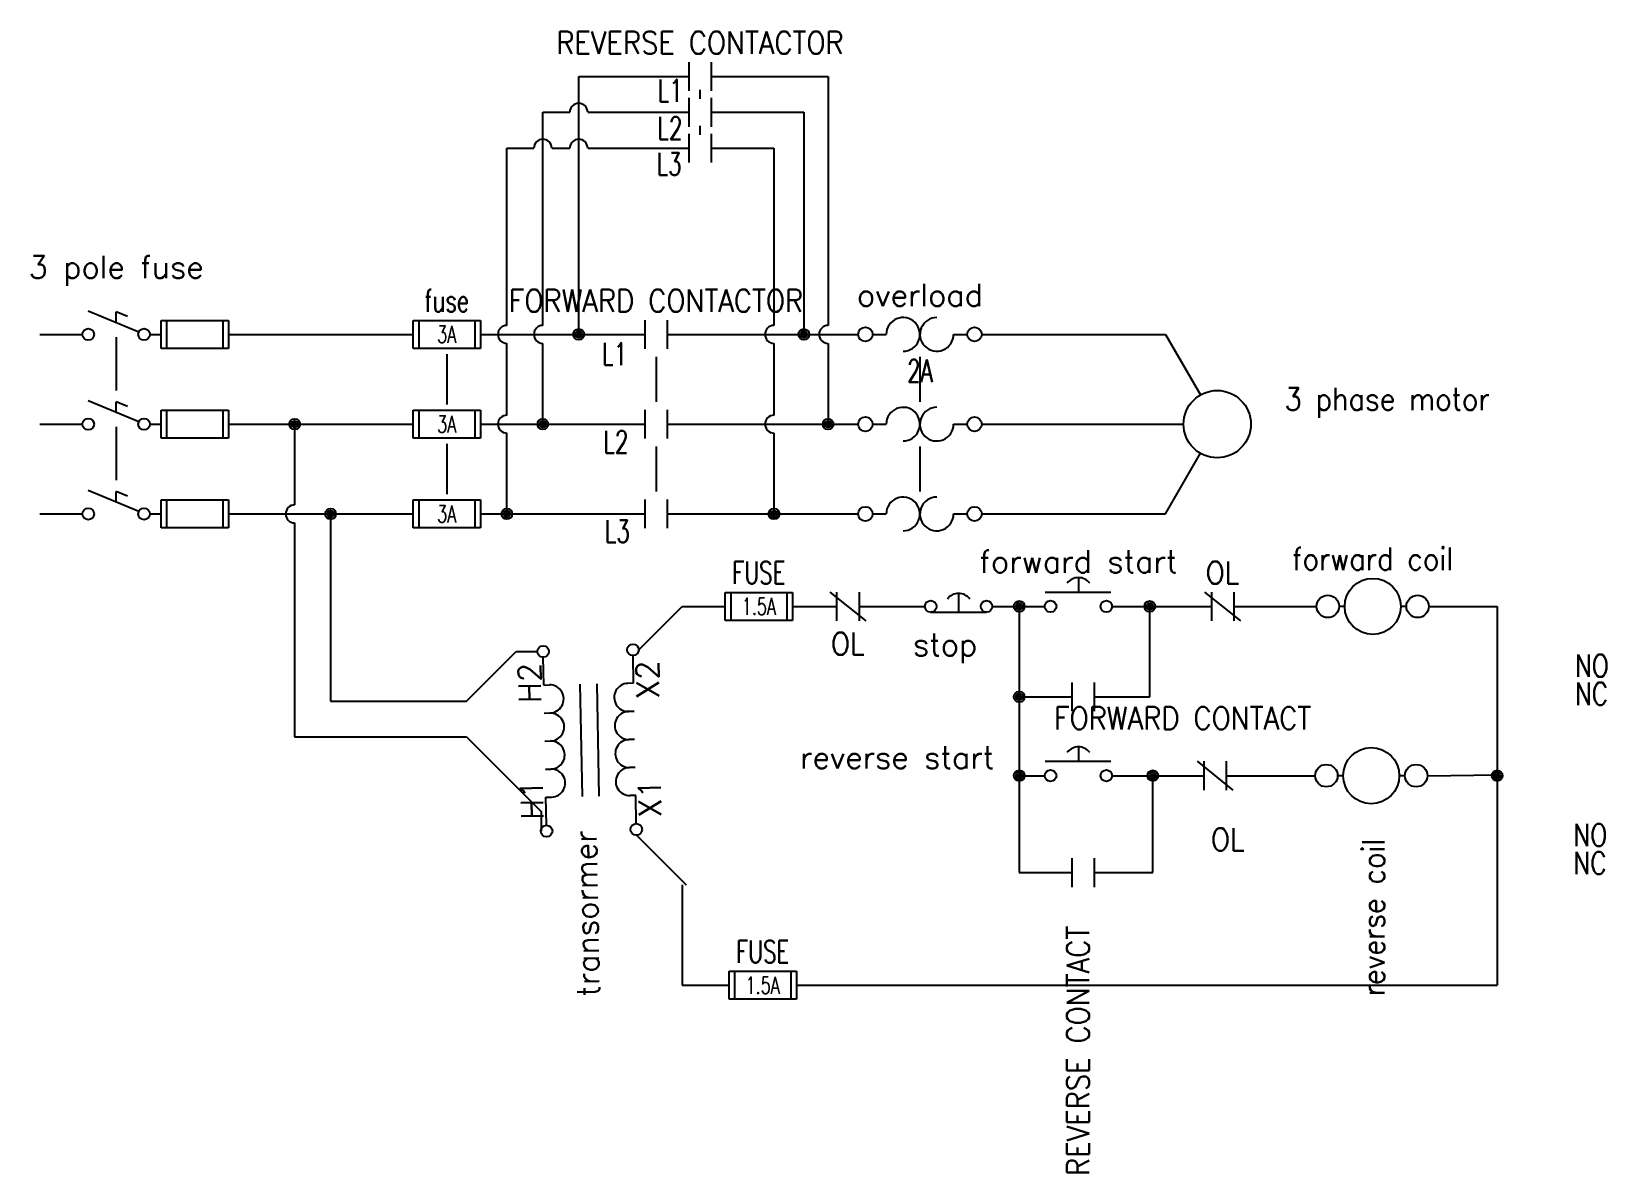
# Model space of a CAD drawing. Header units: inches. Extents: x 12.45 to 21.22, y 7.83 to 14.19.
import ezdxf
from ezdxf.enums import TextEntityAlignment as Align

# ---------------------------------------------------------------- set-up
doc = ezdxf.new("R2010")
doc.units = ezdxf.units.IN
doc.header["$MEASUREMENT"] = 0
for name, color, linetype in [('DESCCHILD', 20, 'Continuous'), ('LINK', 9, 'Continuous'), ('MISC', 7, 'Continuous'), ('SYMS', 7, 'Continuous'), ('TAGS', 150, 'Continuous'), ('TERMS', 123, 'Continuous'), ('WIRES', 7, 'Continuous')]:
    doc.layers.add(name, color=color, linetype=linetype)
doc.styles.add('WD', font='romans.shx')

# ---------------------------------------------------------------- blocks, each defined once
blk = doc.blocks.new('HMO13')
blk.add_circle((0, 0), 0.1875)
at = {"style": 'WD'}
for tag, p, width in [('INST', (0.3805, 0.4032), 0.7), ('LOC', (0.3805, 0.2336), 0.7), ('TAG1', (0.375, 0.0774), 0.9), ('DESC1', (0.376, -0.0789), 0.9), ('DESC2', (0.376, -0.2351), 0.9), ('DESC3', (0.376, -0.3914), 0.9), ('RATING3', (0.375, -0.5476), 0.8), ('RATING4', (0.375, -0.7039), 0.8), ('WDTAGALT', (0.375, -0.875), 0.7)]:
    blk.add_attdef(tag, p, '', height=0.125, dxfattribs=dict(at, width=width))
at = {"style": 'WD', "flags": 9}
blk.add_attdef('FAMILY', text='', height=0.01, dxfattribs=at).set_placement((-0.0053, 0.1698), align=Align.CENTER)
at = {"style": 'WD', "width": 0.8}
blk.add_attdef('RATING1', text='', height=0.1, dxfattribs=at).set_placement((0, 0), align=Align.CENTER)
at = {"style": 'WD', "flags": 1}
for tag, p in [('X0TERM01', (-0.0938, 0.1624)), ('X4TERM02', (-0.1875, 0)), ('X0TERM03', (-0.0938, -0.1624)), ('X0TERM04', (0.1326, -0.1326))]:
    blk.add_attdef(tag, p, '', height=0.0125, dxfattribs=at)
at = {"linetype": 'Continuous', "style": 'WD', "flags": 9}
blk.add_attdef('ASSYCODE', text='', height=0.01, dxfattribs=at).set_placement((0, 0.125), align=Align.CENTER)
at = {"linetype": 'Continuous', "style": 'WD', "flags": 1}
for tag, p in [('MFG', (0, 0.1404)), ('CAT', (0, 0.1593))]:
    blk.add_attdef(tag, text='', height=0.01, dxfattribs=at).set_placement(p, align=Align.MIDDLE)
at = {"style": 'WD', "width": 0.8}
blk.add_attdef('RATING2', text='', height=0.1, dxfattribs=at).set_placement((0, -0.0312), align=Align.TOP_CENTER)
blk = doc.blocks.new('HDS11F')
for p, q in [((0.1257, 0.0127), (-0.1559, 0.1301)), ((0, 0.0651), (0, 0.125)), ((0.0625, 0.099), (0, 0.125)), ((0.1875, 0), (0.25, 0)), ((0.25, -0.0781), (0.25, 0.0781)), ((0.25, 0.0781), (0.625, 0.0781)), ((0.2812, 0.0781), (0.2812, -0.0781)), ((0.5938, 0.0781), (0.5938, -0.0781)), ((0.625, 0.0781), (0.625, -0.0781)), ((0.625, -0.0781), (0.25, -0.0781))]:
    blk.add_line(p, q)
for centre in [(-0.1553, 0), (0.1553, 0)]:
    blk.add_circle(centre, 0.0322)
at = {"style": 'WD', "width": 0.7}
for tag, p in [('INST', (0, 0.625)), ('LOC', (0, 0.4688)), ('RATING1', (0, 0.1562)), ('XREF', (0, -0.2363)), ('DESC1', (0, -0.4055)), ('DESC2', (0, -0.5617))]:
    blk.add_attdef(tag, text='', height=0.125, dxfattribs=at).set_placement(p, align=Align.CENTER)
at = {"style": 'WD'}
blk.add_attdef('TAG1', text='', height=0.125, dxfattribs=at).set_placement((0, 0.3125), align=Align.CENTER)
for tag, p in [('X2LINK', (0, 0.1562)), ('X8LINK', (0, -0.0156))]:
    blk.add_attdef(tag, p, '', height=0.01, dxfattribs=at)
for tag, p, height, flags in [('FAMILY', (0.2062, 0.1306), 0.01, 9), ('X4TERM01', (-0.1875, 0), 0.0125, 1), ('CONTACT', (0.2062, 0.0442), 0.01, 9), ('X1TERM02', (0.625, 0), 0.0125, 1)]:
    blk.add_attdef(tag, p, '', height=height, dxfattribs=dict(at, flags=flags))
at = {"linetype": 'Continuous', "style": 'WD', "flags": 9}
for tag, p in [('MFG', (0.2278, 0.0887)), ('CAT', (0.2297, 0.1082)), ('ASSYCODE', (0.2188, 0.0625))]:
    blk.add_attdef(tag, text='', height=0.01, dxfattribs=at).set_placement(p, align=Align.CENTER)
at = {"style": 'WD', "width": 0.7}
blk.add_attdef('RATING2', text='', height=0.125, dxfattribs=at).set_placement((0.4375, 0), align=Align.MIDDLE)
at = {"linetype": 'Continuous', "style": 'WD', "flags": 8}
blk.add_attdef('TERM01', text='', height=0.125, dxfattribs=at).set_placement((-0.25, -0.0314), align=Align.TOP_RIGHT)
blk.add_attdef('TERM02', text='', height=0.125, dxfattribs=at).set_placement((0.6875, -0.0314), align=Align.TOP_LEFT)
blk = doc.blocks.new('HDS21F')
for p, q in [((0.1257, 0.0127), (-0.1559, 0.1301)), ((0, 0.0651), (0, 0.125)), ((0.0625, 0.099), (0, 0.125)), ((0.1875, 0), (0.25, 0)), ((0.25, -0.0781), (0.25, 0.0781)), ((0.25, 0.0781), (0.625, 0.0781)), ((0.2812, 0.0781), (0.2812, -0.0781)), ((0.5938, 0.0781), (0.5938, -0.0781)), ((0.625, 0.0781), (0.625, -0.0781)), ((0.625, -0.0781), (0.25, -0.0781))]:
    blk.add_line(p, q)
for centre in [(-0.1553, 0), (0.1553, 0)]:
    blk.add_circle(centre, 0.0322)
at = {"style": 'WD', "width": 0.7}
for tag, p in [('INST', (0, 0.625)), ('LOC', (0, 0.4688)), ('RATING1', (0, 0.1562)), ('XREF', (0, -0.2363)), ('DESC1', (0, -0.4063)), ('DESC2', (0, -0.5625))]:
    blk.add_attdef(tag, text='', height=0.125, dxfattribs=at).set_placement(p, align=Align.CENTER)
at = {"style": 'WD'}
blk.add_attdef('TAG2', text='', height=0.125, dxfattribs=at).set_placement((0, 0.3125), align=Align.CENTER)
for tag, p in [('X2LINK', (0, 0.1875)), ('X8LINK', (0, -0.0156))]:
    blk.add_attdef(tag, p, '', height=0.01, dxfattribs=at)
for tag, p, height, flags in [('CONTACT', (0.2062, 0.111), 0.01, 9), ('FAMILY', (0.2062, 0.1306), 0.01, 9), ('X4TERM01', (-0.1875, 0), 0.0125, 1), ('X1TERM02', (0.625, 0), 0.0125, 1)]:
    blk.add_attdef(tag, p, '', height=height, dxfattribs=dict(at, flags=flags))
at = {"style": 'WD', "width": 0.7}
blk.add_attdef('RATING2', text='', height=0.125, dxfattribs=at).set_placement((0.4375, 0), align=Align.MIDDLE)
at = {"linetype": 'Continuous', "style": 'WD', "flags": 8}
blk.add_attdef('TERM01', text='', height=0.125, dxfattribs=at).set_placement((-0.25, -0.0314), align=Align.TOP_RIGHT)
blk.add_attdef('TERM02', text='', height=0.125, dxfattribs=at).set_placement((0.6875, -0.0314), align=Align.TOP_LEFT)
blk = doc.blocks.new('HFU1')
for p, q in [((-0.1875, -0.0781), (-0.1875, 0.0781)), ((-0.1875, 0.0781), (0.1875, 0.0781)), ((-0.1562, 0.0781), (-0.1562, -0.0781)), ((0.1562, 0.0781), (0.1562, -0.0781)), ((0.1875, 0.0781), (0.1875, -0.0781)), ((0.1875, -0.0781), (-0.1875, -0.0781))]:
    blk.add_line(p, q)
at = {"style": 'WD', "width": 0.7}
for tag, p in [('INST', (0, 0.4219)), ('LOC', (0, 0.2656)), ('TAG1', (0, 0.125))]:
    blk.add_attdef(tag, text='', height=0.125, dxfattribs=at).set_placement(p, align=Align.CENTER)
at = {"linetype": 'Continuous', "style": 'WD', "flags": 9}
for tag, p in [('ASSYCODE', (0.1569, 0.2509)), ('MFG', (0.1564, 0.0827)), ('CAT', (0.1564, 0.1022))]:
    blk.add_attdef(tag, text='', height=0.01, dxfattribs=at).set_placement(p, align=Align.CENTER)
at = {"style": 'WD'}
for tag, p in [('X2LINK', (0, 0.1094)), ('X8LINK', (0, -0.1094))]:
    blk.add_attdef(tag, p, '', height=0.01, dxfattribs=at)
for tag, p, height, flags in [('FAMILY', (0.1292, 0.1076), 0.01, 9), ('X4TERM01', (-0.1875, 0), 0.0109, 1), ('X1TERM02', (0.1875, 0), 0.0109, 1)]:
    blk.add_attdef(tag, p, '', height=height, dxfattribs=dict(at, flags=flags))
at = {"style": 'WD', "width": 0.7}
blk.add_attdef('RATING1', text='', height=0.0938, dxfattribs=at).set_placement((0, 0), align=Align.MIDDLE_CENTER)
at = {"linetype": 'Continuous', "style": 'WD', "width": 0.7, "flags": 8}
blk.add_attdef('TERM01', text='', height=0.1, dxfattribs=at).set_placement((-0.25, -0.0158), align=Align.TOP_RIGHT)
blk.add_attdef('TERM02', text='', height=0.1, dxfattribs=at).set_placement((0.25, -0.0158), align=Align.TOP_LEFT)
at = {"style": 'WD', "width": 0.7}
for tag, p in [('DESC1', (0.0469, -0.2344)), ('DESC2', (0.0469, -0.3906)), ('DESC3', (0.0469, -0.5469))]:
    blk.add_attdef(tag, text='', height=0.125, dxfattribs=at).set_placement(p, align=Align.MIDDLE_LEFT)
blk = doc.blocks.new('HFU2')
for p, q in [((-0.1875, -0.0781), (-0.1875, 0.0781)), ((-0.1875, 0.0781), (0.1875, 0.0781)), ((-0.1562, 0.0781), (-0.1562, -0.0781)), ((0.1562, 0.0781), (0.1562, -0.0781)), ((0.1875, 0.0781), (0.1875, -0.0781)), ((0.1875, -0.0781), (-0.1875, -0.0781))]:
    blk.add_line(p, q)
at = {"style": 'WD', "width": 0.7}
for tag, p in [('INST', (0, 0.4375)), ('LOC', (0, 0.2812)), ('TAG2', (0, 0.125))]:
    blk.add_attdef(tag, text='', height=0.125, dxfattribs=at).set_placement(p, align=Align.CENTER)
at = {"linetype": 'Continuous', "style": 'WD', "flags": 9}
for tag, p in [('FAMILY', (0.1569, 0.2509)), ('ASSYCODE', (0.1881, 0.2352)), ('MFG', (0.1564, 0.0827)), ('CAT', (0.1564, 0.1022))]:
    blk.add_attdef(tag, text='', height=0.01, dxfattribs=at).set_placement(p, align=Align.CENTER)
at = {"style": 'WD'}
for tag, p in [('X2LINK', (0, 0.1094)), ('X8LINK', (0, -0.1094))]:
    blk.add_attdef(tag, p, '', height=0.01, dxfattribs=at)
at = {"style": 'WD', "flags": 1}
for tag, p in [('X4TERM01', (-0.1875, 0)), ('X1TERM02', (0.1875, 0))]:
    blk.add_attdef(tag, p, '', height=0.01, dxfattribs=at)
at = {"style": 'WD', "width": 0.7}
blk.add_attdef('RATING1', text='', height=0.0938, dxfattribs=at).set_placement((0, 0), align=Align.MIDDLE_CENTER)
at = {"linetype": 'Continuous', "style": 'WD', "width": 0.7, "flags": 8}
blk.add_attdef('TERM01', text='', height=0.1, dxfattribs=at).set_placement((-0.25, -0.0158), align=Align.TOP_RIGHT)
blk.add_attdef('TERM02', text='', height=0.1, dxfattribs=at).set_placement((0.25, -0.0158), align=Align.TOP_LEFT)
at = {"style": 'WD', "width": 0.7}
for tag, p in [('DESC1', (0.0396, -0.2431)), ('DESC2', (0.0469, -0.4062)), ('DESC3', (0.0469, -0.5781))]:
    blk.add_attdef(tag, text='', height=0.125, dxfattribs=at).set_placement(p, align=Align.MIDDLE_LEFT)
blk = doc.blocks.new('HMS21')
at = {"linetype": 'Continuous'}
for p, q in [((-0.0625, 0.08), (-0.0625, -0.08)), ((0.0625, 0.08), (0.0625, -0.08))]:
    blk.add_line(p, q, dxfattribs=at)
at = {"style": 'WD'}
for tag, width, p in [('INST', 0.7, (0, 0.4508)), ('LOC', 0.7, (0, 0.2812)), ('TAG2', 0.9, (0, 0.125)), ('XREF', 0.7, (0, -0.2975)), ('DESC1', 0.7, (0, -0.4538)), ('DESC2', 0.7, (0, -0.61)), ('DESC3', 0.7, (0, -0.7662))]:
    blk.add_attdef(tag, text='', height=0.125, dxfattribs=dict(at, width=width)).set_placement(p, align=Align.CENTER)
for tag, p in [('X2LINK', (0, 0.125)), ('X8LINK', (0, -0.125))]:
    blk.add_attdef(tag, p, '', height=0.01, dxfattribs=at)
for tag, p, height, flags in [('X4TERM01', (-0.0625, 0), 0.0125, 1), ('X1TERM02', (0.0625, 0), 0.0125, 1), ('CONTACT', (0.0973, 0.0363), 0.01, 1), ('FAMILY', (0.0973, 0.0529), 0.01, 9)]:
    blk.add_attdef(tag, p, '', height=height, dxfattribs=dict(at, flags=flags))
at = {"linetype": 'Continuous', "style": 'WD', "flags": 8}
blk.add_attdef('TERM01', text='', height=0.125, dxfattribs=at).set_placement((-0.125, -0.0314), align=Align.TOP_RIGHT)
blk.add_attdef('TERM02', text='', height=0.125, dxfattribs=at).set_placement((0.125, -0.0314), align=Align.TOP_LEFT)
blk = doc.blocks.new('HOL1')
for p, q in [((-0.2637, 0), (-0.1875, 0)), ((0.1875, 0), (0.2637, 0))]:
    blk.add_line(p, q)
at = {"linetype": 'Continuous'}
for centre in [(-0.3038, 0), (0.3038, 0)]:
    blk.add_circle(centre, 0.04, dxfattribs=at)
for centre, start, end in [((-0.0938, 0), 270.00101, 180.00201), ((0.0938, 0), 90, 0.00104)]:
    blk.add_arc(centre, 0.0938, start, end)
at = {"style": 'WD', "width": 0.7}
for tag, p in [('INST', (0, 0.7946)), ('LOC', (0, 0.625)), ('DESC1', (0, 0.4688)), ('DESC2', (0, 0.3125)), ('RATING1', (0, -0.2656))]:
    blk.add_attdef(tag, text='', height=0.125, dxfattribs=at).set_placement(p, align=Align.CENTER)
at = {"style": 'WD'}
blk.add_attdef('TAG1', text='', height=0.125, dxfattribs=at).set_placement((0, 0.1562), align=Align.CENTER)
for tag, p in [('X2LINK', (0, 0.125)), ('X8LINK', (0, -0.125))]:
    blk.add_attdef(tag, p, '', height=0.01, dxfattribs=at)
for tag, p, height, flags in [('FAMILY', (0.2047, 0.1523), 0.01, 9), ('X4TERM01', (-0.3438, 0), 0.0125, 1), ('X1TERM02', (0.3438, 0), 0.0125, 1)]:
    blk.add_attdef(tag, p, '', height=height, dxfattribs=dict(at, flags=flags))
at = {"linetype": 'Continuous', "style": 'WD', "flags": 9}
for tag, p in [('MFG', (0.2278, 0.0887)), ('CAT', (0.2297, 0.1082)), ('ASSYCODE', (0.2188, 0.0625))]:
    blk.add_attdef(tag, text='', height=0.01, dxfattribs=at).set_placement(p, align=Align.CENTER)
at = {"linetype": 'Continuous', "style": 'WD', "flags": 8}
blk.add_attdef('TERM01', text='', height=0.125, dxfattribs=at).set_placement((-0.4062, -0.0314), align=Align.TOP_RIGHT)
blk.add_attdef('TERM02', text='', height=0.125, dxfattribs=at).set_placement((0.4062, -0.0314), align=Align.TOP_LEFT)
blk = doc.blocks.new('HOL2')
for p, q in [((-0.2637, 0), (-0.1875, 0)), ((0.1875, 0), (0.2637, 0))]:
    blk.add_line(p, q)
at = {"linetype": 'Continuous'}
for centre in [(-0.3038, 0), (0.3038, 0)]:
    blk.add_circle(centre, 0.04, dxfattribs=at)
for centre, start, end in [((-0.0938, 0), 270.00101, 180.00201), ((0.0938, 0), 90, 0.00104)]:
    blk.add_arc(centre, 0.0938, start, end)
at = {"style": 'WD', "width": 0.7}
for tag, p in [('INST', (0, 0.8102)), ('LOC', (0, 0.6406)), ('DESC1', (0, 0.4844)), ('DESC2', (0, 0.3281))]:
    blk.add_attdef(tag, text='', height=0.125, dxfattribs=at).set_placement(p, align=Align.CENTER)
at = {"style": 'WD'}
blk.add_attdef('TAG2', text='', height=0.125, dxfattribs=at).set_placement((0, 0.1719), align=Align.CENTER)
for tag, p in [('X2LINK', (0, 0.125)), ('X8LINK', (0, -0.125))]:
    blk.add_attdef(tag, p, '', height=0.01, dxfattribs=at)
for tag, p, height, flags in [('FAMILY', (0.2047, 0.1523), 0.01, 9), ('X4TERM01', (-0.3438, 0), 0.0125, 1), ('X1TERM02', (0.3438, 0), 0.0125, 1)]:
    blk.add_attdef(tag, p, '', height=height, dxfattribs=dict(at, flags=flags))
at = {"linetype": 'Continuous', "style": 'WD', "flags": 8}
blk.add_attdef('TERM01', text='', height=0.125, dxfattribs=at).set_placement((-0.4062, -0.0157), align=Align.TOP_RIGHT)
blk.add_attdef('TERM02', text='', height=0.125, dxfattribs=at).set_placement((0.4062, -0.0157), align=Align.TOP_LEFT)
blk = doc.blocks.new('WDDOT')
for radius in [0.03, 0.0187, 0.00929]:
    blk.add_circle((0, 0), radius)
blk = doc.blocks.new('HXF1')
for p, q in [((-0.4688, 0), (-0.3125, 0)), ((-0.3125, 0), (-0.3125, -0.0312)), ((-0.1562, 0), (-0.1562, -0.0312)), ((0, 0), (0, -0.0312)), ((0.1562, 0), (0.1562, -0.0312)), ((0.3125, 0), (0.4668, 0)), ((0.3125, 0), (0.3125, -0.0312)), ((-0.3125, -0.2031), (0.3125, -0.2031)), ((-0.3125, -0.2969), (0.3125, -0.2969)), ((-0.4688, -0.5), (-0.3125, -0.5)), ((-0.3125, -0.5), (-0.3125, -0.4688)), ((-0.1562, -0.5), (-0.1562, -0.4688)), ((0, -0.5), (0, -0.4688)), ((0.1562, -0.5), (0.1562, -0.4688)), ((0.3125, -0.5), (0.3125, -0.4688)), ((0.3125, -0.5), (0.4668, -0.5))]:
    blk.add_line(p, q)
for centre in [(-0.501, 0), (0.499, 0), (-0.501, -0.5), (0.499, -0.5)]:
    blk.add_circle(centre, 0.0322)
for centre, start, end in [((-0.2344, -0.0312), 180, 0.00104), ((-0.0781, -0.0312), 180, 0.00104), ((0.0781, -0.0312), 180, 0.00104), ((0.2344, -0.0312), 180, 0.00104), ((-0.2344, -0.4688), 0.00101, 180.00201), ((-0.0781, -0.4688), 0.00101, 180.00201), ((0.0781, -0.4688), 0.00101, 180.00201), ((0.2344, -0.4688), 0.00101, 180.00201)]:
    blk.add_arc(centre, 0.0781, start, end)
at = {"style": 'WD', "width": 0.7}
for tag, p in [('INST', (-0.5912, 0.0061)), ('LOC', (-0.5912, -0.1635)), ('DESC1', (-0.5912, -0.3198)), ('DESC2', (-0.5912, -0.476))]:
    blk.add_attdef(tag, text='', height=0.125, dxfattribs=at).set_placement(p, align=Align.RIGHT)
at = {"linetype": 'Continuous', "style": 'WD', "flags": 8}
for tag, p in [('TERM03', (-0.0312, 0.0156)), ('TERM02', (0.4375, 0.0156))]:
    blk.add_attdef(tag, text='', height=0.125, dxfattribs=at).set_placement(p, align=Align.RIGHT)
blk.add_attdef('TERM01', (-0.4375, 0.0156), '', height=0.125, dxfattribs=at)
at = {"style": 'WD'}
for tag, p, height, flags in [('X4TERM01', (-0.5332, 0), 0.0125, 1), ('X2TERM01', (-0.501, 0.0322), 0.0125, 1), ('X2TERM03', (0, 0.0088), 0.0125, 1), ('X2TERM02', (0.499, 0.0322), 0.0125, 1), ('X1TERM02', (0.5312, 0), 0.0125, 1), ('FAMILY', (0.4604, -0.2468), 0.01, 9), ('X4TERM04', (-0.5332, -0.5), 0.0125, 1), ('X8TERM04', (-0.501, -0.5322), 0.0125, 1), ('X8TERM06', (0, -0.5069), 0.0125, 1), ('X8TERM05', (0.499, -0.5322), 0.0125, 1), ('X1TERM05', (0.5312, -0.5), 0.0125, 1)]:
    blk.add_attdef(tag, p, '', height=height, dxfattribs=dict(at, flags=flags))
blk.add_attdef('TAG1', (0.5244, -0.2188), '', height=0.125, dxfattribs=at)
at = {"style": 'WD', "width": 0.7}
blk.add_attdef('RATING1', (0.5556, -0.375), '', height=0.125, dxfattribs=at)
at = {"linetype": 'Continuous', "style": 'WD', "flags": 9}
for tag, p in [('ASSYCODE', (0.4866, -0.3132)), ('MFG', (0.4836, -0.2948)), ('CAT', (0.4855, -0.2754))]:
    blk.add_attdef(tag, text='', height=0.01, dxfattribs=at).set_placement(p, align=Align.CENTER)
at = {"linetype": 'Continuous', "style": 'WD', "flags": 8}
for tag, p in [('TERM06', (-0.0312, -0.5156)), ('TERM05', (0.4375, -0.5156))]:
    blk.add_attdef(tag, text='', height=0.125, dxfattribs=at).set_placement(p, align=Align.TOP_RIGHT)
blk.add_attdef('TERM04', text='', height=0.125, dxfattribs=at).set_placement((-0.4375, -0.5156), align=Align.TOP_LEFT)
blk = doc.blocks.new('HPB12M')
for p, q in [((0, 0.0744), (0, -0.0311)), ((-0.1562, -0.032), (0.1562, -0.032))]:
    blk.add_line(p, q)
for centre in [(-0.1553, 0), (0.1553, 0)]:
    blk.add_circle(centre, 0.0322)
blk.add_arc((0, -0.0058), 0.0781, 36.8699, 143.1301)
at = {"style": 'WD', "width": 0.7}
for tag, p in [('INST', (0, 0.7375)), ('LOC', (0, 0.5679)), ('DESC1', (0, 0.4117)), ('DESC2', (0, 0.2554)), ('XREF', (0, -0.2321))]:
    blk.add_attdef(tag, text='', height=0.125, dxfattribs=at).set_placement(p, align=Align.CENTER)
at = {"style": 'WD'}
blk.add_attdef('TAG1', text='', height=0.125, dxfattribs=at).set_placement((0, 0.0992), align=Align.CENTER)
for tag, p in [('X2LINK', (0, 0.125)), ('X8LINK', (0, -0.0938))]:
    blk.add_attdef(tag, p, '', height=0.01, dxfattribs=at)
for tag, p, height, flags in [('X4TERM01', (-0.1875, 0), 0.0125, 1), ('CONTACT', (0.0544, 0.0418), 0.01, 9), ('FAMILY', (0.0544, 0.0584), 0.01, 9), ('X1TERM02', (0.1875, 0), 0.0125, 1)]:
    blk.add_attdef(tag, p, '', height=height, dxfattribs=dict(at, flags=flags))
at = {"linetype": 'Continuous', "style": 'WD', "flags": 9}
for tag, p in [('MFG', (0.0759, -0.0002)), ('CAT', (0.0759, 0.0175)), ('ASSYCODE', (0.0761, -0.0169))]:
    blk.add_attdef(tag, text='', height=0.01, dxfattribs=at).set_placement(p, align=Align.CENTER)
at = {"linetype": 'Continuous', "style": 'WD', "flags": 8}
blk.add_attdef('TERM01', text='', height=0.125, dxfattribs=at).set_placement((-0.25, -0.0158), align=Align.TOP_RIGHT)
blk.add_attdef('TERM02', text='', height=0.125, dxfattribs=at).set_placement((0.25, -0.0158), align=Align.TOP_LEFT)
blk = doc.blocks.new('HPB11M')
for p, q in [((0, 0.1603), (0, 0.0801)), ((-0.1849, 0.0801), (0.1801, 0.0801))]:
    blk.add_line(p, q)
for centre in [(-0.1553, 0), (0.1553, 0)]:
    blk.add_circle(centre, 0.0322)
blk.add_arc((0, 0.0822), 0.0781, 36.8699, 143.1301)
at = {"style": 'WD', "width": 0.7}
for tag, p in [('INST', (0, 0.8258)), ('LOC', (0, 0.6562)), ('DESC1', (0, 0.5)), ('DESC2', (0, 0.3438)), ('XREF', (0, -0.2188))]:
    blk.add_attdef(tag, text='', height=0.125, dxfattribs=at).set_placement(p, align=Align.CENTER)
at = {"style": 'WD'}
blk.add_attdef('TAG1', text='', height=0.125, dxfattribs=at).set_placement((0, 0.1875), align=Align.CENTER)
for tag, p in [('X2LINK', (0, 0.2188)), ('X8LINK', (0, 0))]:
    blk.add_attdef(tag, p, '', height=0.01, dxfattribs=at)
for tag, p, height, flags in [('CONTACT', (0.2047, 0.1357), 0.01, 1), ('FAMILY', (0.2047, 0.1523), 0.01, 9), ('X4TERM01', (-0.1875, 0), 0.0125, 1), ('X1TERM02', (0.1875, 0), 0.0125, 1)]:
    blk.add_attdef(tag, p, '', height=height, dxfattribs=dict(at, flags=flags))
at = {"linetype": 'Continuous', "style": 'WD', "flags": 9}
for tag, p in [('MFG', (0.2297, 0.0887)), ('CAT', (0.2297, 0.1082)), ('ASSYCODE', (0.2303, 0.0692))]:
    blk.add_attdef(tag, text='', height=0.01, dxfattribs=at).set_placement(p, align=Align.CENTER)
at = {"linetype": 'Continuous', "style": 'WD', "flags": 8}
blk.add_attdef('TERM01', text='', height=0.125, dxfattribs=at).set_placement((-0.25, -0.0314), align=Align.TOP_RIGHT)
blk.add_attdef('TERM02', text='', height=0.125, dxfattribs=at).set_placement((0.25, -0.0314), align=Align.TOP_LEFT)
blk = doc.blocks.new('HCR21')
at = {"linetype": 'Continuous'}
for p, q in [((-0.0625, 0.08), (-0.0625, -0.08)), ((0.0625, 0.08), (0.0625, -0.08))]:
    blk.add_line(p, q, dxfattribs=at)
at = {"style": 'WD'}
for tag, width, p in [('INST', 0.7, (0, 0.4508)), ('LOC', 0.7, (0, 0.2812)), ('TAG2', 0.9, (0, 0.125)), ('XREF', 0.7, (0, -0.2975)), ('DESC1', 0.7, (0, -0.4495)), ('DESC2', 0.7, (0, -0.5968)), ('DESC3', 0.7, (0, -0.7442))]:
    blk.add_attdef(tag, text='', height=0.125, dxfattribs=dict(at, width=width)).set_placement(p, align=Align.CENTER)
for tag, p in [('X2LINK', (0, 0.125)), ('X8LINK', (0, -0.125))]:
    blk.add_attdef(tag, p, '', height=0.01, dxfattribs=at)
for tag, p, height, flags in [('X4TERM01', (-0.0625, 0), 0.0125, 1), ('X1TERM02', (0.0625, 0), 0.0125, 1), ('CONTACT', (0.0973, 0.0363), 0.01, 1), ('FAMILY', (0.0973, 0.0529), 0.01, 9)]:
    blk.add_attdef(tag, p, '', height=height, dxfattribs=dict(at, flags=flags))
at = {"linetype": 'Continuous', "style": 'WD', "flags": 8}
blk.add_attdef('TERM01', text='', height=0.125, dxfattribs=at).set_placement((-0.125, -0.0158), align=Align.TOP_RIGHT)
blk.add_attdef('TERM02', text='', height=0.125, dxfattribs=at).set_placement((0.125, -0.0158), align=Align.TOP_LEFT)
blk = doc.blocks.new('HMS1T')
for p, q in [((-0.1562, 0), (-0.1875, 0)), ((0.1875, 0), (0.1562, 0))]:
    blk.add_line(p, q)
for centre, radius in [((0, 0), 0.1562), ((-0.25, 0), 0.0625), ((0.25, 0), 0.0625)]:
    blk.add_circle(centre, radius)
at = {"style": 'WD'}
for tag, width, p in [('INST', 0.7, (0.0055, 0.5282)), ('LOC', 0.7, (0.0055, 0.3586)), ('TAG1', 0.9, (0, 0.2024))]:
    blk.add_attdef(tag, text='', height=0.125, dxfattribs=dict(at, width=width)).set_placement(p, align=Align.CENTER)
at = {"style": 'WD', "flags": 9}
blk.add_attdef('FAMILY', text='', height=0.01, dxfattribs=at).set_placement((-0.0053, 0.1698), align=Align.CENTER)
at = {"style": 'WD'}
for tag, p, width in [('DESC1', (1.126, 0.0757), 0.9), ('DESC2', (1.126, -0.0806), 0.9), ('DESC3', (1.126, -0.2368), 0.9), ('XREFNO', (1.3591, -0.3931), 0.8), ('XREFNC', (1.3591, -0.5493), 0.8)]:
    blk.add_attdef(tag, p, '', height=0.125, dxfattribs=dict(at, width=width))
at = {"linetype": 'Continuous', "style": 'WD', "flags": 9}
blk.add_attdef('ASSYCODE', text='', height=0.01, dxfattribs=at).set_placement((-0.002, 0.1106), align=Align.CENTER)
at = {"linetype": 'Continuous', "style": 'WD', "flags": 1}
for tag, p in [('MFG', (0, 0.1404)), ('CAT', (0, 0.1593))]:
    blk.add_attdef(tag, text='', height=0.01, dxfattribs=at).set_placement(p, align=Align.MIDDLE)
at = {"linetype": 'Continuous', "style": 'WD', "width": 0.8, "flags": 8}
for tag, p in [('TERM01', (-0.25, 0)), ('TERM02', (0.25, 0))]:
    blk.add_attdef(tag, text='', height=0.0625, dxfattribs=at).set_placement(p, align=Align.MIDDLE_CENTER)
at = {"style": 'WD', "flags": 1}
for tag, p in [('X4TERM01', (-0.3125, 0)), ('X1TERM02', (0.3125, 0))]:
    blk.add_attdef(tag, p, '', height=0.0125, dxfattribs=at)
at = {"style": 'WD', "width": 0.8, "flags": 8}
for tag, p in [('NO', (1.126, -0.3931)), ('NC', (1.126, -0.5493))]:
    blk.add_attdef(tag, p, '', height=0.125, dxfattribs=at)
blk = doc.blocks.new('HOL22')
at = {"linetype": 'Continuous'}
for p, q in [((-0.1, 0.08), (0.1, -0.08)), ((-0.0625, 0.08), (-0.0625, -0.08)), ((0.0625, 0.08), (0.0625, -0.08))]:
    blk.add_line(p, q, dxfattribs=at)
at = {"style": 'WD'}
for tag, width, p in [('INST', 0.7, (0, 0.4508)), ('LOC', 0.7, (0, 0.2812)), ('TAG2', 0.9, (0, 0.125)), ('XREF', 0.7, (0, -0.2975)), ('DESC1', 0.7, (0, -0.4495)), ('DESC2', 0.7, (0, -0.6057))]:
    blk.add_attdef(tag, text='', height=0.125, dxfattribs=dict(at, width=width)).set_placement(p, align=Align.CENTER)
for tag, p in [('X2LINK', (0, 0.25)), ('X8LINK', (0, -0.1719))]:
    blk.add_attdef(tag, p, '', height=0.01, dxfattribs=at)
for tag, p, height, flags in [('X4TERM01', (-0.0625, 0), 0.0125, 1), ('X1TERM02', (0.0625, 0), 0.0125, 1), ('CONTACT', (0.0973, 0.0363), 0.01, 1), ('FAMILY', (0.0973, 0.0529), 0.01, 9)]:
    blk.add_attdef(tag, p, '', height=height, dxfattribs=dict(at, flags=flags))
at = {"linetype": 'Continuous', "style": 'WD', "flags": 8}
blk.add_attdef('TERM01', text='', height=0.125, dxfattribs=at).set_placement((-0.125, -0.0158), align=Align.TOP_RIGHT)
blk.add_attdef('TERM02', text='', height=0.125, dxfattribs=at).set_placement((0.125, -0.0158), align=Align.TOP_LEFT)

msp = doc.modelspace()

# ---------------------------------------------------------------- linework, layer by layer
at = {"layer": 'LINK'}
for points in [[(16.1712, 13.8101), (16.1712, 13.8601)], [(16.1712, 13.6101), (16.1712, 13.6601)], [(12.9195, 12.4827), (12.9195, 12.1858)], [(14.7606, 12.389), (14.7606, 12.1077)], [(15.9262, 12.3733), (15.9262, 12.1233)], [(17.3961, 12.3733), (17.3961, 12.1233)], [(12.9195, 11.9827), (12.9195, 11.6858)], [(14.7606, 11.889), (14.7606, 11.6077)], [(15.9262, 11.8733), (15.9262, 11.6233)], [(17.3961, 11.8733), (17.3961, 11.6233)]]:
    msp.add_lwpolyline(points, dxfattribs=at)
at = {"layer": 'WIRES'}
for p, q in [((15.4957, 12.4983), (15.4957, 13.9351)), ((15.4957, 13.9351), (16.1087, 13.9351)), ((16.2337, 13.9351), (16.8844, 13.9351)), ((16.8844, 13.9351), (16.8844, 12.5483)), ((15.2957, 12.5483), (15.2957, 13.7351)), ((15.2957, 13.7351), (15.4457, 13.7351)), ((15.5457, 13.7351), (16.1087, 13.7351)), ((16.2337, 13.7351), (16.7496, 13.7351)), ((16.7496, 13.7351), (16.7496, 12.4983)), ((15.0957, 12.5483), (15.0957, 13.5351)), ((15.0957, 13.5351), (15.2457, 13.5351)), ((15.3457, 13.5351), (15.4457, 13.5351)), ((15.5457, 13.5351), (16.1087, 13.5351)), ((16.2337, 13.5351), (16.5832, 13.5351)), ((16.5832, 13.5351), (16.5832, 12.5483)), ((12.4949, 12.4983), (12.732, 12.4983)), ((13.5445, 12.4983), (14.5731, 12.4983)), ((14.9481, 12.4983), (15.8637, 12.4983)), ((15.9887, 12.4983), (17.0523, 12.4983)), ((17.7398, 12.4983), (18.7629, 12.4983)), ((18.7629, 12.4983), (18.9579, 12.1607)), ((15.0957, 12.0483), (15.0957, 12.4483)), ((15.2957, 11.9983), (15.2957, 12.4483)), ((16.5832, 12.4483), (16.5832, 12.0483)), ((16.8844, 12.4483), (16.8844, 11.9983)), ((12.4949, 11.9983), (12.732, 11.9983)), ((13.5445, 11.9983), (14.5731, 11.9983)), ((13.9137, 11.9983), (13.9137, 11.5483)), ((14.9481, 11.9983), (15.8637, 11.9983)), ((15.0957, 11.4983), (15.0957, 11.9483)), ((15.9887, 11.9983), (17.0523, 11.9983)), ((16.5832, 11.9483), (16.5832, 11.4983)), ((17.7398, 11.9983), (18.8641, 11.9983)), ((18.7629, 11.4983), (18.9579, 11.836)), ((12.4949, 11.4983), (12.732, 11.4983)), ((13.5445, 11.4983), (14.5731, 11.4983)), ((14.1137, 11.4983), (14.1137, 10.4561)), ((14.9481, 11.4983), (15.8637, 11.4983)), ((15.9887, 11.4983), (17.0523, 11.4983)), ((17.7398, 11.4983), (18.7629, 11.4983)), ((13.9137, 11.4483), (13.9137, 10.2561)), ((15.8298, 10.7421), (16.071, 10.9834)), ((16.071, 10.9834), (16.3116, 10.9834)), ((16.6866, 10.9834), (16.932, 10.9834)), ((17.057, 10.9834), (17.4238, 10.9834)), ((17.7988, 10.9834), (18.0914, 10.9834)), ((17.9493, 10.9834), (17.9493, 10.4796)), ((18.4664, 10.9834), (19.019, 10.9834)), ((18.676, 10.4796), (18.676, 10.9834)), ((19.144, 10.9834), (19.6055, 10.9834)), ((20.2305, 10.9834), (20.6109, 10.9834)), ((20.6109, 10.9834), (20.6109, 10.0406)), ((14.8713, 10.4561), (15.1467, 10.7315)), ((15.1467, 10.7315), (15.2655, 10.7315)), ((14.1137, 10.4561), (14.8713, 10.4561)), ((17.9493, 10.4796), (18.2417, 10.4796)), ((17.9493, 10.4796), (17.9493, 10.0406)), ((18.3667, 10.4796), (18.676, 10.4796)), ((13.9137, 10.2561), (14.8713, 10.2561)), ((14.8713, 10.2561), (15.2871, 9.8403)), ((17.9493, 10.0406), (18.0914, 10.0406)), ((17.9493, 10.0406), (17.9493, 9.5004)), ((18.4664, 10.0406), (18.9768, 10.0406)), ((18.6929, 9.5004), (18.6929, 10.0406)), ((19.1018, 10.0406), (19.5971, 10.0406)), ((20.2221, 10.0406), (20.6109, 10.0457)), ((20.6109, 10.0442), (20.6109, 8.8732)), ((20.6109, 10.0406), (20.638, 10.0406)), ((15.2871, 9.8403), (15.2871, 9.7317)), ((15.8171, 9.7095), (16.0937, 9.4329)), ((17.9493, 9.5004), (18.2417, 9.5004)), ((18.3667, 9.5004), (18.6929, 9.5004)), ((16.0724, 9.4329), (16.0724, 8.8732)), ((16.0724, 8.8732), (16.3329, 8.8732)), ((16.7079, 8.8732), (20.6109, 8.8732))]:
    msp.add_line(p, q, dxfattribs=at)
for centre, start, end in [((15.4957, 13.7351), 0, 180), ((15.2957, 13.5351), 0, 180), ((15.4957, 13.5351), 0, 180), ((15.0957, 12.4983), 90, 270), ((15.2957, 12.4983), 90, 270), ((16.5832, 12.4983), 90, 270), ((16.8844, 12.4983), 90, 270), ((15.0957, 11.9983), 90, 270), ((16.5832, 11.9983), 90, 270), ((13.9137, 11.4983), 90, 270)]:
    msp.add_arc(centre, 0.05, start, end, dxfattribs=at)

# ---------------------------------------------------------------- block references
at = {"layer": 'SYMS'}
ref = msp.add_blockref('HMS21', (16.1712, 13.9351), dxfattribs=at)
ref.add_attrib('DESC3', 'L3', dxfattribs={"layer": 'DESCCHILD', "height": 0.125, "style": 'WD', "width": 0.7}).set_placement((15.9993, 13.3843), align=Align.CENTER)
ref.add_attrib('DESC2', 'L2', dxfattribs={"layer": 'DESCCHILD', "height": 0.125, "style": 'WD', "width": 0.7}).set_placement((16.0037, 13.5843), align=Align.CENTER)
ref.add_attrib('DESC1', 'L1', dxfattribs={"layer": 'DESCCHILD', "height": 0.125, "style": 'WD', "width": 0.7}).set_placement((16.0056, 13.7936), align=Align.CENTER)
ref.add_attrib('TAG2', 'REVERSE CONTACTOR', dxfattribs={"layer": 'TAGS', "height": 0.125, "style": 'WD', "width": 0.9}).set_placement((16.1712, 14.0601), align=Align.CENTER)
for name, p in [('HMS21', (16.1712, 13.7351)), ('HMS21', (16.1712, 13.5351)), ('WDDOT', (15.4957, 12.4983)), ('WDDOT', (16.7496, 12.4983)), ('HDS21F', (12.9195, 11.9983)), ('WDDOT', (13.9137, 11.9983)), ('WDDOT', (15.2957, 11.9983)), ('HMS21', (15.9262, 11.9983)), ('WDDOT', (16.8844, 11.9983)), ('HOL2', (17.3961, 11.9983)), ('HDS21F', (12.9195, 11.4983)), ('HOL2', (17.3961, 11.4983)), ('WDDOT', (14.1137, 11.4983)), ('WDDOT', (15.0957, 11.4983)), ('HMS21', (15.9262, 11.4983)), ('WDDOT', (16.5832, 11.4983)), ('WDDOT', (17.9493, 10.9834)), ('WDDOT', (18.676, 10.9834)), ('WDDOT', (17.9493, 10.4796)), ('WDDOT', (17.9493, 10.0406)), ('WDDOT', (18.6929, 10.0406)), ('WDDOT', (20.6109, 10.0406))]:
    msp.add_blockref(name, p, dxfattribs=at)
ref = msp.add_blockref('HDS11F', (12.9195, 12.4983), dxfattribs=at)
ref.add_attrib('TAG1', '3 pole fuse', dxfattribs={"layer": 'TAGS', "height": 0.125, "style": 'WD'}).set_placement((12.9195, 12.8108), align=Align.CENTER)
ref = msp.add_blockref('HFU1', (14.7606, 12.4983), dxfattribs=at)
ref.add_attrib('RATING1', '3A', dxfattribs={"layer": 'MISC', "height": 0.09375, "style": 'WD', "width": 0.7}).set_placement((14.7606, 12.4983), align=Align.MIDDLE_CENTER)
ref.add_attrib('TAG1', 'fuse', dxfattribs={"layer": 'TAGS', "height": 0.125, "style": 'WD', "width": 0.7}).set_placement((14.7606, 12.6233), align=Align.CENTER)
ref = msp.add_blockref('HMS21', (15.9262, 12.4983), dxfattribs=at)
ref.add_attrib('DESC3', 'L3', dxfattribs={"layer": 'DESCCHILD', "height": 0.125, "style": 'WD', "width": 0.7}).set_placement((15.7109, 11.339), align=Align.CENTER)
ref.add_attrib('DESC2', 'L2', dxfattribs={"layer": 'DESCCHILD', "height": 0.125, "style": 'WD', "width": 0.7}).set_placement((15.7032, 11.8364), align=Align.CENTER)
ref.add_attrib('DESC1', 'L1', dxfattribs={"layer": 'DESCCHILD', "height": 0.125, "style": 'WD', "width": 0.7}).set_placement((15.6958, 12.3267), align=Align.CENTER)
ref.add_attrib('TAG2', 'FORWARD CONTACTOR', dxfattribs={"layer": 'TAGS', "height": 0.125, "style": 'WD', "width": 0.9}).set_placement((15.9262, 12.6233), align=Align.CENTER)
ref = msp.add_blockref('HOL1', (17.3961, 12.4983), dxfattribs=at)
ref.add_attrib('TAG1', 'overload', dxfattribs={"layer": 'TAGS', "height": 0.125, "style": 'WD'}).set_placement((17.3961, 12.6546), align=Align.CENTER)
ref.add_attrib('RATING1', '2A', dxfattribs={"layer": 'MISC', "height": 0.125, "style": 'WD', "width": 0.7}).set_placement((17.3961, 12.2327), align=Align.CENTER)
ref = msp.add_blockref('HMO13', (19.0516, 11.9983), dxfattribs=at)
ref.add_attrib('TAG1', '3 phase motor', (19.4266, 12.0757), dxfattribs={"layer": 'TAGS', "height": 0.125, "style": 'WD', "width": 0.9})
ref = msp.add_blockref('HFU2', (14.7606, 11.9983), dxfattribs=at)
ref.add_attrib('RATING1', '3A', dxfattribs={"layer": 'MISC', "height": 0.09375, "style": 'WD', "width": 0.7}).set_placement((14.7606, 11.9983), align=Align.MIDDLE_CENTER)
ref = msp.add_blockref('HFU2', (14.7606, 11.4983), dxfattribs=at)
ref.add_attrib('RATING1', '3A', dxfattribs={"layer": 'MISC', "height": 0.09375, "style": 'WD', "width": 0.7}).set_placement((14.7606, 11.4983), align=Align.MIDDLE_CENTER)
ref = msp.add_blockref('HMS1T', (19.918, 10.9834), dxfattribs=at)
ref.add_attrib('NC', 'NC', (21.0441, 10.434), dxfattribs={"layer": 'MISC', "height": 0.125, "style": 'WD', "width": 0.8, "flags": 8})
ref.add_attrib('NO', 'NO', (21.0441, 10.5903), dxfattribs={"layer": 'MISC', "height": 0.125, "style": 'WD', "width": 0.8, "flags": 8})
ref.add_attrib('TAG1', 'forward coil', dxfattribs={"layer": 'TAGS', "height": 0.125, "style": 'WD', "width": 0.9}).set_placement((19.918, 11.1857), align=Align.CENTER)
ref = msp.add_blockref('HFU1', (16.4991, 10.9834), dxfattribs=at)
ref.add_attrib('RATING1', '1.5A', dxfattribs={"layer": 'MISC', "height": 0.09375, "style": 'WD', "width": 0.7}).set_placement((16.4991, 10.9834), align=Align.MIDDLE_CENTER)
ref.add_attrib('TAG1', 'FUSE', dxfattribs={"layer": 'TAGS', "height": 0.125, "style": 'WD', "width": 0.7}).set_placement((16.4991, 11.1084), align=Align.CENTER)
ref = msp.add_blockref('HPB11M', (18.2789, 10.9834), dxfattribs=at)
ref.add_attrib('TAG1', 'forward start', dxfattribs={"layer": 'TAGS', "height": 0.125, "style": 'WD'}).set_placement((18.2789, 11.1709), align=Align.CENTER)
ref = msp.add_blockref('HOL22', (19.0815, 10.9834), dxfattribs=at)
ref.add_attrib('TAG2', 'OL', dxfattribs={"layer": 'TAGS', "height": 0.125, "style": 'WD', "width": 0.9}).set_placement((19.0815, 11.1084), align=Align.CENTER)
ref = msp.add_blockref('HOL22', (16.9945, 10.9834), dxfattribs=at)
ref.add_attrib('TAG2', 'OL', dxfattribs={"layer": 'TAGS', "height": 0.125, "style": 'WD', "width": 0.9}).set_placement((16.9945, 10.7131), align=Align.CENTER)
ref = msp.add_blockref('HPB12M', (17.6113, 10.9834), dxfattribs=at)
ref.add_attrib('TAG1', 'stop', dxfattribs={"layer": 'TAGS', "height": 0.125, "style": 'WD'}).set_placement((17.5363, 10.708), align=Align.CENTER)
ref = msp.add_blockref('HXF1', (15.3071, 10.2331), dxfattribs=dict(at, rotation=91.08219772110533))
ref.add_attrib('TERM04', 'X1', dxfattribs={"layer": 'TERMS', "linetype": 'Continuous', "height": 0.125, "rotation": 91.0822, "style": 'WD', "flags": 8}).set_placement((15.8309, 9.8055), align=Align.TOP_LEFT)
ref.add_attrib('TERM05', 'X2', dxfattribs={"layer": 'TERMS', "linetype": 'Continuous', "height": 0.125, "rotation": 91.0822, "style": 'WD', "flags": 8}).set_placement((15.8144, 10.6803), align=Align.TOP_RIGHT)
ref.add_attrib('TAG1', 'transormer', (15.612, 8.81), dxfattribs={"layer": 'TAGS', "height": 0.125, "rotation": 91.0822, "style": 'WD'})
ref.add_attrib('TERM02', 'H2', dxfattribs={"layer": 'TERMS', "linetype": 'Continuous', "height": 0.125, "rotation": 91.0822, "style": 'WD', "flags": 8}).set_placement((15.2832, 10.6703), align=Align.RIGHT)
ref.add_attrib('TERM01', 'H1', (15.2997, 9.7954), dxfattribs={"layer": 'TERMS', "linetype": 'Continuous', "height": 0.125, "rotation": 91.0822, "style": 'WD', "flags": 8})
ref = msp.add_blockref('HCR21', (18.3042, 10.4796), dxfattribs=at)
ref.add_attrib('TAG2', 'FORWARD CONTACT', dxfattribs={"layer": 'TAGS', "height": 0.125, "style": 'WD', "width": 0.9}).set_placement((18.8594, 10.2983), align=Align.CENTER)
ref = msp.add_blockref('HPB11M', (18.2789, 10.0406), dxfattribs=at)
ref.add_attrib('TAG1', 'reverse start', dxfattribs={"layer": 'TAGS', "height": 0.125, "style": 'WD'}).set_placement((17.2695, 10.0796), align=Align.CENTER)
ref = msp.add_blockref('HMS1T', (19.9096, 10.0406), dxfattribs=at)
ref.add_attrib('NC', 'NC', (21.0356, 9.4913), dxfattribs={"layer": 'MISC', "height": 0.125, "style": 'WD', "width": 0.8, "flags": 8})
ref.add_attrib('NO', 'NO', (21.0356, 9.6475), dxfattribs={"layer": 'MISC', "height": 0.125, "style": 'WD', "width": 0.8, "flags": 8})
ref.add_attrib('TAG1', 'reverse coil', dxfattribs={"layer": 'TAGS', "height": 0.125, "rotation": 90, "style": 'WD', "width": 0.9}).set_placement((19.9843, 9.2512), align=Align.CENTER)
ref = msp.add_blockref('HOL22', (19.0393, 10.0406), dxfattribs=at)
ref.add_attrib('TAG2', 'OL', dxfattribs={"layer": 'TAGS', "height": 0.125, "style": 'WD', "width": 0.9}).set_placement((19.1105, 9.6227), align=Align.CENTER)
ref = msp.add_blockref('HCR21', (18.3042, 9.5004), dxfattribs=at)
ref.add_attrib('TAG2', 'REVERSE CONTACT', dxfattribs={"layer": 'TAGS', "height": 0.125, "rotation": 90, "style": 'WD', "width": 0.9}).set_placement((18.3385, 8.5079), align=Align.CENTER)
ref = msp.add_blockref('HFU1', (16.5204, 8.8732), dxfattribs=at)
ref.add_attrib('RATING1', '1.5A', dxfattribs={"layer": 'MISC', "height": 0.09375, "style": 'WD', "width": 0.7}).set_placement((16.5204, 8.8732), align=Align.MIDDLE_CENTER)
ref.add_attrib('TAG1', 'FUSE', dxfattribs={"layer": 'TAGS', "height": 0.125, "style": 'WD', "width": 0.7}).set_placement((16.5204, 8.9982), align=Align.CENTER)

doc.saveas('drawing.dxf')
